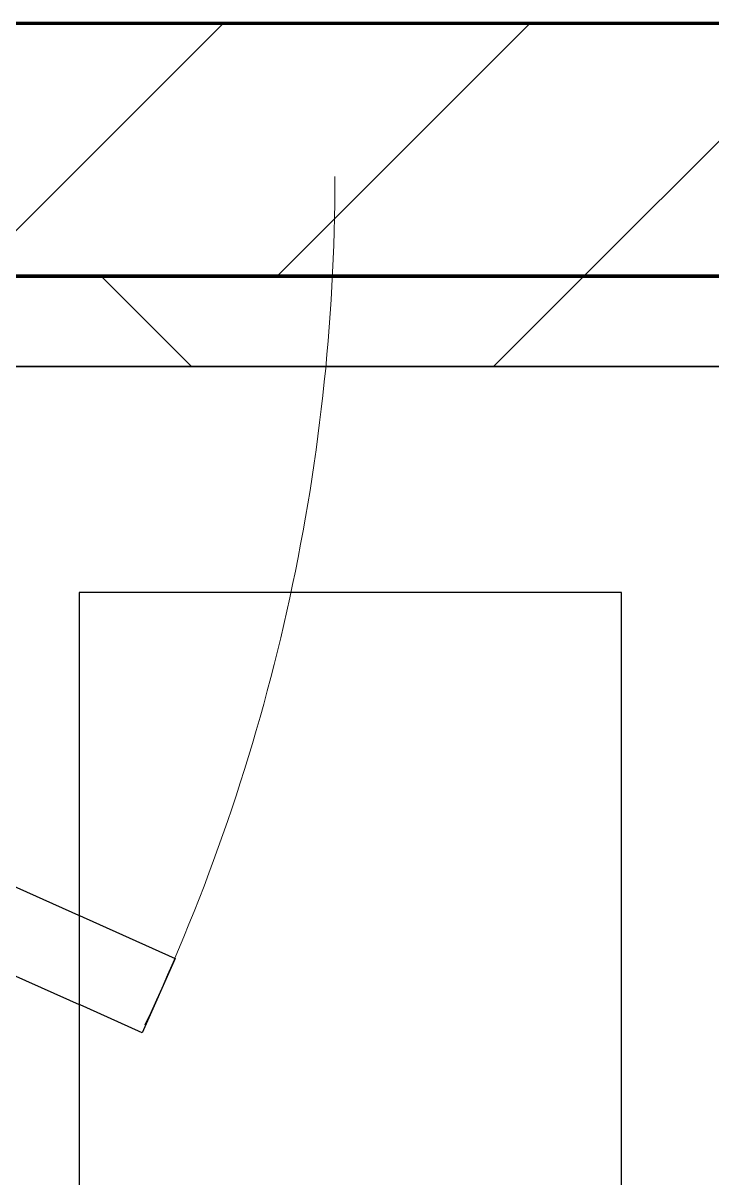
# Model space of a CAD drawing. Header units: millimetres. Extents: x -678720 to -601931, y -306 to 39239.
# Drawn here: x -646755 to -646374, y 8120 to 8759 of the extents above; entities that cross this region are included whole.
import ezdxf
from ezdxf.xclip import XClip

# ---------------------------------------------------------------- set-up
doc = ezdxf.new("R2010")
doc.units = ezdxf.units.MM
doc.header["$XCLIPFRAME"] = 0
doc.layers.add('000 - WIPEOUT', color=250, linetype='Continuous')
doc.layers.add('A11_ALU.SOLID SHEET', color=2, linetype='Continuous')
for name, color, linetype, lineweight in [('A-DOOR-E', 2, 'Continuous', 25), ('A-DOOR-OPNG', 2, 'Continuous', 9), ('A-GLAZ-CURT', 2, 'Continuous', 9), ('A-WALL', 5, 'Continuous', 35), ('A-WALL-FNSH', 2, 'Continuous', 35), ('A-WALL-PATT', 1, 'Continuous', 35)]:
    doc.layers.add(name, color=color, linetype=linetype, lineweight=lineweight)

# ---------------------------------------------------------------- blocks, each defined once
blk = doc.blocks.new('DPA_AC-SG-PI - A2_1200x2000 mm-12189809-4234-01 ENLARGED MULTI-PURPOSE LEVEL - REFLECTED CEILING PLAN - SHEET 5')
at = {"layer": 'A-DOOR-E'}
for p, q in [((-556.64, 29.95), (511.63, -447.34)), ((493.28, -488.42), (-575, -11.13)), ((511.63, -447.34), (493.28, -488.42))]:
    blk.add_line(p, q, dxfattribs=at)
at = {"layer": 'A-DOOR-OPNG'}
blk.add_arc((-500, -14.8), 1100, 334.74419, 0, dxfattribs=at)
blk = doc.blocks.new('PPLS-PP19_Custom Tile Pattern - Custom Tile Pattern-V45-4234-01 ENLARGED MULTI-PURPOSE LEVEL - REFLECTED CEILING PLAN - SHEET 5')
at = {"layer": 'A-GLAZ-CURT'}
for p, q in [((-300, 0), (300, 0)), ((300, 0), (-300, 0)), ((195.99, 0), (213.31, 0)), ((213.31, 0), (195.99, 0)), ((230.06, 0), (300, 0)), ((-300, -50), (300, -50)), ((300, -50), (-300, -50))]:
    blk.add_line(p, q, dxfattribs=at)
for points, knots in [([(-8.27, 0), (-4.43, 0), (12.03, 0), (42.82, 0), (88.72, 0), (120.63, 0), (138.28, 0), (138.53, 0)], [-446.347322, -446.347322, -446.347322, -446.347322, -429.606584, -390.253598, -346.313304, -291.370682, -290.5735, -290.5735, -290.5735, -290.5735]), ([(103.09, 0), (101.08, 0), (86.31, 0), (63.34, 0), (35.84, 0), (12, 0), (3.08, 0), (-1.67, 0), (-2.25, 0)], [-375.435014, -375.435014, -375.435014, -375.435014, -369.147452, -330.153101, -307.516438, -285.83788, -246.234814, -234.646884, -234.646884, -234.646884, -234.646884]), ([(114.39, 0), (114.2, 0), (112.08, 0), (105.42, 0), (92.38, 0), (85.59, 0), (74.4, 0), (62.26, 0), (51.85, 0), (43.81, 0), (29.53, 0), (20.67, 0), (18.85, 0), (18.16, 0)], [-8148.58938, -8148.58938, -8148.58938, -8148.58938, -8105.191388, -7723.759874, -7531.75727, -7135.649961, -6924.452779, -6738.82075, -6548.303034, -6314.283804, -6135.05769, -5972.647715, -5832.674503, -5832.674503, -5832.674503, -5832.674503]), ([(27.44, 0), (27.9, 0), (29.54, 0), (38.07, 0), (53.39, 0), (71.67, 0), (84.83, 0), (86.01, 0), (92.51, 0), (94.33, 0)], [-5037.309798, -5037.309798, -5037.309798, -5037.309798, -4887.603822, -4705.298446, -4353.683244, -3960.84581, -3759.045785, -3336.541051, -2783.776468, -2783.776468, -2783.776468, -2783.776468]), ([(136.44, 0), (121.66, 0), (86.93, 0), (51.16, 0), (31.18, 0)], [-106.750556, -106.750556, -106.750556, -106.750556, -59.610984, 0, 0, 0, 0]), ([(36.29, 0), (37.77, 0), (48.82, 0), (64.79, 0), (95.91, 0), (124.45, 0), (132.42, 0), (134.6, 0)], [-314.598523, -314.598523, -314.598523, -314.598523, -305.899624, -287.17622, -249.500363, -194.761443, -152.241002, -152.241002, -152.241002, -152.241002]), ([(168.37, 0), (167.68, 0), (162.47, 0), (147.02, 0), (109.77, 0), (77.82, 0), (61.79, 0), (57.72, 0)], [-543.375029, -543.375029, -543.375029, -543.375029, -530.793311, -458.593899, -401.860199, -357.622665, -344.702442, -344.702442, -344.702442, -344.702442]), ([(57.82, 0), (61.07, 0), (75.77, 0), (100.57, 0), (116.36, 0), (128.63, 0), (128.95, 0)], [-107.837717, -107.837717, -107.837717, -107.837717, -97.899267, -63.759246, -39.050993, -35.895543, -35.895543, -35.895543, -35.895543]), ([(94.4, 0), (94.4, 0), (94.64, 0), (99.11, 0), (108.97, 0), (120.79, 0), (139.94, 0), (163.31, 0), (185.23, 0), (193.62, 0), (194.69, 0), (194.79, 0)], [-2348.345796, -2348.345796, -2348.345796, -2348.345796, -2310.419338, -2233.599744, -2052.234781, -1843.028543, -1530.39897, -1095.004608, -529.74427, -295.064701, -265.121568, -265.121568, -265.121568, -265.121568]), ([(123.58, 0), (122.9, 0), (121.29, 0), (114.96, 0), (108.04, 0), (103.09, 0)], [-26.932494, -26.932494, -26.932494, -26.932494, -22.807238, -15.488593, 0, 0, 0, 0]), ([(123.57, 0), (122.61, 0), (118.16, 0), (114.23, 0), (111.98, 0), (105.66, 0), (105.23, 0), (105.23, 0)], [-9511.325833, -9511.325833, -9511.325833, -9511.325833, -9453.21225, -9220.200448, -9012.77275, -8966.157302, -8929.495943, -8929.495943, -8929.495943, -8929.495943]), ([(105.26, 0), (105.52, 0), (111.01, 0), (112.65, 0), (113.59, 0)], [-8920.561005, -8920.561005, -8920.561005, -8920.561005, -8814.835624, -8577.462505, -8577.462505, -8577.462505, -8577.462505]), ([(157.9, 0), (156.77, 0), (151.67, 0), (143.29, 0), (134.04, 0), (127.58, 0), (124.82, 0), (124.05, 0)], [-10292.955006, -10292.955006, -10292.955006, -10292.955006, -10098.273015, -9847.788484, -9677.714971, -9567.007022, -9520.983381, -9520.983381, -9520.983381, -9520.983381]), ([(129.02, 0), (129.02, 0), (126.3, 0), (124.73, 0), (124.11, 0)], [-35.386604, -35.386604, -35.386604, -35.386604, -31.430235, -27.957927, -27.957927, -27.957927, -27.957927]), ([(128.58, 0), (128.8, 0), (130.16, 0), (139.26, 0), (152.67, 0), (161.24, 0), (162.19, 0), (162.75, 0)], [-633.326174, -633.326174, -633.326174, -633.326174, -627.736123, -618.981161, -602.094757, -592.980799, -581.414464, -581.414464, -581.414464, -581.414464]), ([(137.1, 0), (136, 0), (133.64, 0), (129.87, 0), (129.11, 0)], [-670.405967, -670.405967, -670.405967, -670.405967, -651.020627, -640.742133, -640.742133, -640.742133, -640.742133]), ([(193.8, 0), (193.33, 0), (190.11, 0), (183.13, 0), (171, 0), (161.95, 0), (161.28, 0), (158.35, 0), (157.85, 0), (157.77, 0)], [-11665.349007, -11665.349007, -11665.349007, -11665.349007, -11565.880756, -11105.624034, -10839.086983, -10768.332124, -10666.779182, -10580.760289, -10550.278881, -10550.278881, -10550.278881, -10550.278881]), ([(300, 0), (286.53, 0), (254.22, 0), (207.11, 0), (177.41, 0), (159.34, 0), (158.33, 0), (158.3, 0)], [-285.253232, -285.253232, -285.253232, -285.253232, -244.693688, -187.987675, -143.776725, -129.632772, -123.352749, -123.352749, -123.352749, -123.352749]), ([(159.07, 0), (159.13, 0), (160.84, 0), (165.21, 0), (174.15, 0), (185.98, 0), (208.82, 0), (219.42, 0), (230.06, 0)], [-115.643202, -115.643202, -115.643202, -115.643202, -114.681583, -87.660824, -65.295536, -41.623857, -24.459831, 0, 0, 0, 0]), ([(162.75, 0), (165.4, 0), (170.91, 0), (172.61, 0), (172.61, 0)], [-111.264224, -111.264224, -111.264224, -111.264224, -56.742688, -19.085662, -19.085662, -19.085662, -19.085662]), ([(247.1, 0), (246.76, 0), (245.04, 0), (238.34, 0), (226.56, 0), (221.1, 0), (200.27, 0), (182.99, 0), (174.27, 0), (169.67, 0), (168.99, 0)], [-9649.085549, -9649.085549, -9649.085549, -9649.085549, -9581.591397, -9406.094246, -9221.510254, -9016.44624, -8717.832359, -8253.978395, -8152.463617, -8069.855175, -8069.855175, -8069.855175, -8069.855175]), ([(215.22, 0), (214.62, 0), (210.55, 0), (203.98, 0), (187.54, 0), (175.3, 0), (169.49, 0)], [-203.825446, -203.825446, -203.825446, -203.825446, -198.527383, -184.406837, -162.427601, -142.916156, -142.916156, -142.916156, -142.916156]), ([(171.51, 0), (176.48, 0), (193.23, 0), (201.73, 0), (208.81, 0), (213.9, 0), (241.96, 0), (266.73, 0), (281.71, 0), (291.71, 0), (296.52, 0), (297.86, 0), (298.09, 0)], [-7971.819559, -7971.819559, -7971.819559, -7971.819559, -7784.112253, -7606.717214, -7289.299508, -7042.621073, -6582.165592, -6068.460911, -5766.029927, -5566.724884, -5280.360606, -5199.253518, -5199.253518, -5199.253518, -5199.253518]), ([(172.07, 0), (177.66, 0), (187.87, 0), (201.08, 0), (207.47, 0), (213.96, 0), (215.11, 0)], [-255.364076, -255.364076, -255.364076, -255.364076, -237.955587, -223.92608, -215.862851, -208.75215, -208.75215, -208.75215, -208.75215]), ([(300, 0), (288.22, 0), (262, 0), (230.43, 0), (219.94, 0), (219.02, 0)], [-12528.858583, -12528.858583, -12528.858583, -12528.858583, -11905.454923, -11162.864862, -10856.732305, -10856.732305, -10856.732305, -10856.732305]), ([(219.9, 0), (220.86, 0), (227.84, 0), (242.06, 0), (246.54, 0), (246.96, 0)], [-10670.940496, -10670.940496, -10670.940496, -10670.940496, -10511.382485, -9925.173265, -9834.877357, -9834.877357, -9834.877357, -9834.877357]), ([(284.76, 0), (284.76, 0), (285.09, 0), (287.47, 0), (293.59, 0), (297.76, 0), (300, 0)], [-4110.630118, -4110.630118, -4110.630118, -4110.630118, -4053.389046, -3959.664717, -3862.421465, -3746.95702, -3746.95702, -3746.95702, -3746.95702]), ([(297.38, 0), (295.84, 0), (291.62, 0), (285.38, 0), (284.87, 0)], [-4803.172655, -4803.172655, -4803.172655, -4803.172655, -4358.271401, -4143.037883, -4143.037883, -4143.037883, -4143.037883])]:
    blk.add_open_spline(points, degree=3, knots=knots, dxfattribs=at)
for points in [[(168.74, 0), (168.74, 0), (169.81, 0), (171.51, 0)], [(195.11, 0), (194.91, 0), (194.44, 0), (193.8, 0)]]:
    blk.add_open_spline(points, degree=3, dxfattribs=at)
blk = doc.blocks.new('PPLS-PP19_Custom Tile Pattern - Custom Tile Pattern-V46-4234-01 ENLARGED MULTI-PURPOSE LEVEL - REFLECTED CEILING PLAN - SHEET 5')
at = {"layer": 'A-GLAZ-CURT'}
for p, q in [((-300, 0), (300, 0)), ((300, 0), (-300, 0)), ((-293.07, 0), (-275.75, 0)), ((-275.75, 0), (-293.07, 0)), ((-222.32, 0), (-213.66, 0)), ((-213.66, 0), (-222.32, 0)), ((-212.69, 0), (-205, 0)), ((-205, 0), (-212.69, 0)), ((-300, -50), (300, -50)), ((300, -50), (-300, -50))]:
    blk.add_line(p, q, dxfattribs=at)
at = {"layer": 'A-GLAZ-CURT', "flags": 128}
for points in [[(-300, 0), (-291.56, 0), (-283.3, 0), (-275.2, 0), (-267.26, 0), (-259.45, 0), (-251.77, 0), (-244.2, 0), (-236.74, 0), (-229.36, 0), (-222.06, 0), (-214.83, 0), (-207.71, 0), (-200.76, 0), (-194.02, 0), (-187.54, 0), (-181.38, 0), (-175.58, 0), (-170.25, 0), (-165.64, 0), (-162.01, 0), (-159.53, 0), (-157.46, 0), (-154.52, 0), (-149.42, 0), (-141.84, 0), (-132.81, 0), (-126.08, 0)], [(-125.17, 0), (-128.55, 0), (-134.16, 0), (-140.03, 0), (-145.5, 0), (-150.63, 0), (-155.53, 0), (-160.27, 0), (-164.95, 0), (-169.65, 0), (-174.47, 0), (-179.49, 0), (-184.81, 0), (-190.44, 0), (-196.37, 0), (-202.58, 0), (-209.04, 0), (-215.73, 0), (-222.63, 0), (-229.72, 0), (-236.97, 0), (-244.39, 0), (-251.96, 0), (-259.67, 0), (-267.51, 0), (-275.48, 0), (-283.55, 0), (-291.73, 0), (-300, 0)]]:
    blk.add_lwpolyline(points, dxfattribs=at)
at = {"layer": 'A-GLAZ-CURT'}
for points, knots in [([(-300, 0), (-284.65, 0), (-236.57, 0), (-174.61, 0), (-129.95, 0), (-110.8, 0), (-99.5, 0), (-91.46, 0)], [-5323.127839, -5323.127839, -5323.127839, -5323.127839, -4502.809032, -2700.551212, -1002.059161, -460.363443, 0, 0, 0, 0]), ([(-212.7, 0), (-213.19, 0), (-234.62, 0), (-262.56, 0), (-294.48, 0), (-300, 0)], [-15164.980357, -15164.980357, -15164.980357, -15164.980357, -15131.813646, -13729.592194, -13439.944408, -13439.944408, -13439.944408, -13439.944408]), ([(-146.79, 0), (-147.98, 0), (-149.3, 0), (-158.72, 0), (-174.02, 0), (-185.59, 0), (-209.77, 0), (-232.01, 0), (-255.22, 0), (-262.59, 0), (-264.9, 0), (-265.4, 0)], [-2789.261461, -2789.261461, -2789.261461, -2789.261461, -2477.344047, -2237.412286, -2029.680487, -1755.085331, -1400.429864, -858.079193, -543.655514, -208.940337, 0, 0, 0, 0]), ([(-258.6, 0), (-257.91, 0), (-254.26, 0), (-241.25, 0), (-226.11, 0), (-216.2, 0), (-212.94, 0)], [-5722.54675, -5722.54675, -5722.54675, -5722.54675, -5657.471696, -5413.335975, -5017.494783, -4839.200608, -4839.200608, -4839.200608, -4839.200608]), ([(-213.59, 0), (-216.64, 0), (-222.26, 0), (-231.26, 0), (-233.46, 0), (-234, 0)], [-1138.186603, -1138.186603, -1138.186603, -1138.186603, -978.033455, -846.069444, -682.911962, -682.911962, -682.911962, -682.911962]), ([(-233.49, 0), (-233.44, 0), (-232.38, 0), (-230.74, 0), (-225.3, 0), (-223.63, 0)], [-455.274641, -455.274641, -455.274641, -455.274641, -440.605512, -119.536984, 0, 0, 0, 0]), ([(-212.71, 0), (-211.3, 0), (-202.24, 0), (-188.58, 0), (-169.02, 0), (-156.18, 0), (-148.51, 0), (-146.78, 0)], [-5240.487649, -5240.487649, -5240.487649, -5240.487649, -5161.076232, -4739.070012, -4465.409639, -4149.119819, -4055.586853, -4055.586853, -4055.586853, -4055.586853]), ([(-133.82, 0), (-135.51, 0), (-137.8, 0), (-149.31, 0), (-162.01, 0), (-177.91, 0), (-196.12, 0), (-207.58, 0), (-212.7, 0)], [-2731.647847, -2731.647847, -2731.647847, -2731.647847, -2418.507304, -2308.929706, -2113.765672, -1763.376603, -1422.553702, -1153.715962, -1153.715962, -1153.715962, -1153.715962]), ([(-212.58, 0), (-209.53, 0), (-200.2, 0), (-185.8, 0), (-171.77, 0), (-158.7, 0), (-157.22, 0)], [-4832.723979, -4832.723979, -4832.723979, -4832.723979, -4666.091899, -4349.945572, -4000.813434, -3840.635403, -3840.635403, -3840.635403, -3840.635403]), ([(-80.85, 0), (-81.51, 0), (-95.58, 0), (-133.57, 0), (-182.85, 0), (-211.88, 0)], [-19024.957264, -19024.957264, -19024.957264, -19024.957264, -18935.241197, -17136.203329, -15183.337975, -15183.337975, -15183.337975, -15183.337975]), ([(-152.35, 0), (-151.03, 0), (-149.21, 0), (-147.14, 0), (-146.8, 0)], [-3494.978217, -3494.978217, -3494.978217, -3494.978217, -3371.022232, -3348.141972, -3348.141972, -3348.141972, -3348.141972]), ([(-147.08, 0), (-147.38, 0), (-149.01, 0), (-150.03, 0), (-150.57, 0)], [-5319.88299, -5319.88299, -5319.88299, -5319.88299, -5298.784692, -5196.16478, -5196.16478, -5196.16478, -5196.16478]), ([(-150.34, 0), (-150.07, 0), (-149.01, 0), (-147.81, 0), (-146.81, 0)], [-4948.728362, -4948.728362, -4948.728362, -4948.728362, -4883.323924, -4715.623204, -4715.623204, -4715.623204, -4715.623204]), ([(-26.75, 0), (-27.82, 0), (-36.18, 0), (-53.55, 0), (-78.2, 0), (-110.94, 0), (-130.52, 0), (-147.74, 0), (-149.07, 0)], [-8718.362214, -8718.362214, -8718.362214, -8718.362214, -8532.293389, -8073.216054, -7508.296369, -7004.680444, -6449.282163, -6277.220794, -6277.220794, -6277.220794, -6277.220794]), ([(-148.23, 0), (-146.94, 0), (-140.15, 0), (-137.28, 0), (-133.93, 0), (-128.78, 0), (-126.5, 0)], [-6162.058746, -6162.058746, -6162.058746, -6162.058746, -6017.569127, -5560.701257, -5364.112219, -5231.017328, -5231.017328, -5231.017328, -5231.017328]), ([(-86.16, 0), (-91.37, 0), (-104.13, 0), (-122.65, 0), (-138.87, 0), (-145.83, 0), (-146.85, 0)], [-1681.3698, -1681.3698, -1681.3698, -1681.3698, -1374.161226, -945.742622, -741.901385, -498.065377, -498.065377, -498.065377, -498.065377]), ([(-118.78, 0), (-121.86, 0), (-126.28, 0), (-136.51, 0), (-144.2, 0), (-146.83, 0)], [-5938.474035, -5938.474035, -5938.474035, -5938.474035, -5700.061948, -5508.838257, -5325.753377, -5325.753377, -5325.753377, -5325.753377]), ([(-137.88, 0), (-140.56, 0), (-144.54, 0), (-146.29, 0), (-146.79, 0)], [-3187.727384, -3187.727384, -3187.727384, -3187.727384, -2919.378265, -2790.060411, -2790.060411, -2790.060411, -2790.060411]), ([(-146.69, 0), (-146.59, 0), (-145.49, 0), (-135.69, 0), (-128.29, 0), (-125.15, 0)], [-420.34245, -420.34245, -420.34245, -420.34245, -406.956646, -290.263673, 0, 0, 0, 0]), ([(-146.54, 0), (-144.94, 0), (-140.04, 0), (-127.26, 0), (-107.3, 0), (-90.42, 0), (-75.26, 0), (-68.41, 0), (-65.12, 0), (-63.63, 0)], [-4701.291944, -4701.291944, -4701.291944, -4701.291944, -4440.880425, -4054.690705, -3793.097032, -3402.597032, -3144.956779, -3050.982048, -2969.237017, -2969.237017, -2969.237017, -2969.237017]), ([(-146.3, 0), (-142.49, 0), (-135.37, 0), (-127.33, 0), (-124.19, 0), (-123.43, 0), (-123.28, 0)], [-4046.8857, -4046.8857, -4046.8857, -4046.8857, -3839.893365, -3647.167523, -3488.92562, -3439.852845, -3439.852845, -3439.852845, -3439.852845]), ([(-127.41, 0), (-131.63, 0), (-133.16, 0), (-134.09, 0), (-134.15, 0)], [-8540.990293, -8540.990293, -8540.990293, -8540.990293, -8266.114998, -8246.473386, -8246.473386, -8246.473386, -8246.473386]), ([(-134.15, 0), (-133.32, 0), (-130.31, 0), (-117.33, 0), (-95.13, 0), (-84.37, 0), (-80.84, 0)], [-7657.439573, -7657.439573, -7657.439573, -7657.439573, -7293.749979, -6839.55839, -6236.997189, -5906.425815, -5906.425815, -5906.425815, -5906.425815]), ([(-120.13, 0), (-120.14, 0), (-120.24, 0), (-121.3, 0), (-129.25, 0), (-133.82, 0)], [-2933.992132, -2933.992132, -2933.992132, -2933.992132, -2920.575025, -2840.280255, -2731.647847, -2731.647847, -2731.647847, -2731.647847])]:
    blk.add_open_spline(points, degree=3, knots=knots, dxfattribs=at)
for points in [[(-223.63, 0), (-220.79, 0), (-217.38, 0), (-213.8, 0)], [(-146.49, 0), (-144.76, 0), (-142.55, 0), (-138.62, 0)]]:
    blk.add_open_spline(points, degree=3, dxfattribs=at)
blk = doc.blocks.new('*U321')
at = {"layer": 'A-GLAZ-CURT', "rotation": 180}
for name, p in [('PPLS-PP19_Custom Tile Pattern - Custom Tile Pattern-V46-4234-01 ENLARGED MULTI-PURPOSE LEVEL - REFLECTED CEILING PLAN - SHEET 5', (-13865, -710)), ('PPLS-PP19_Custom Tile Pattern - Custom Tile Pattern-V45-4234-01 ENLARGED MULTI-PURPOSE LEVEL - REFLECTED CEILING PLAN - SHEET 5', (-13265, -710))]:
    blk.add_blockref(name, p, dxfattribs=at)
blk = doc.blocks.new('*U605')
at = {"color": 3}
blk.add_wipeout([(-275, -35650), (275, -35650), (275, -35950), (-275, -35950)], dxfattribs=at).dxf.layer = '000 - WIPEOUT'
at = {"layer": 'A11_ALU.SOLID SHEET', "color": 0, "linetype": 'ByBlock'}
blk.add_lwpolyline([(-275, -35950), (275, -35950), (275, -35650), (-275, -35650)], close=True, dxfattribs=at)
blk = doc.blocks.new('*U743')
blk.add_lwpolyline([(21173.36, -580), (28210, -580), (28210, -6849.96), (45954.15, -6849.96), (45954.15, 600), (82995.06, 600), (83086.47, 650), (90052, 650), (90392, 990), (103159.16, 990), (103159.16, 4990), (21173.36, 4990), (21173.36, 3485.45), (21203.36, 3485.45), (21203.36, 925.54), (21173.36, 925.54), (21173.36, -580)])
at = {"layer": 'A11_ALU.SOLID SHEET', "color": 0, "linetype": 'ByBlock', "rotation": 90}
blk.add_blockref('*U605', (62308.5, 4590), dxfattribs=at)

msp = doc.modelspace()

# ---------------------------------------------------------------- block references
at = {"layer": 'A11_ALU.SOLID SHEET'}
ref = msp.add_blockref('*U743', (-744682.37, 3579.02), dxfattribs=at)
XClip(ref).set_block_clipping_path([(69798.6834257276, -3885.5002684942), (120965.0023936313, 33679.9972602262)])

# ---------------------------------------------------------------- next in the draw order: hatches: boundary and pattern name
at = {"layer": 'A-WALL-PATT', "lineweight": 9}
h = msp.add_hatch(dxfattribs=at)
h.set_pattern_fill('FP_2', color=256, style=0, pattern_type=2)
h.set_pattern_definition([(45, (0, 0), (-84.852814, 84.852814), [])])
h.paths.add_polyline_path([(-645614.94, 8619.02), (-644025.62, 8619.02), (-644076.02, 8641.53), (-644079.79, 8639.36), (-644084.96, 8639.36), (-644091.03, 8644.02), (-644092.03, 8648.69), (-644157.37, 8677.88), (-644139.02, 8718.97), (-643915.31, 8619.02), (-632557.37, 8619.02), (-632557.37, 8759.02), (-674883.69, 8759.02), (-674883.69, 8619.02), (-672825.62, 8619.02), (-672876.02, 8641.53), (-672879.79, 8639.36), (-672884.96, 8639.36), (-672891.03, 8644.02), (-672892.03, 8648.69), (-672957.37, 8677.88), (-672939.02, 8718.97), (-672715.31, 8619.02), (-669225.62, 8619.02), (-669276.02, 8641.53), (-669279.79, 8639.36), (-669284.96, 8639.36), (-669291.03, 8644.02), (-669292.03, 8648.69), (-669357.37, 8677.88), (-669339.02, 8718.97), (-669115.31, 8619.02), (-665625.62, 8619.02), (-665676.02, 8641.53), (-665679.79, 8639.36), (-665684.96, 8639.36), (-665691.03, 8644.02), (-665692.03, 8648.69), (-665757.37, 8677.88), (-665739.02, 8718.97), (-665515.31, 8619.02), (-662025.62, 8619.02), (-662076.02, 8641.53), (-662079.79, 8639.36), (-662084.96, 8639.36), (-662091.03, 8644.02), (-662092.03, 8648.69), (-662157.37, 8677.88), (-662139.02, 8718.97), (-661915.31, 8619.02), (-658425.62, 8619.02), (-658476.02, 8641.53), (-658479.79, 8639.36), (-658484.96, 8639.36), (-658491.03, 8644.02), (-658492.03, 8648.69), (-658557.37, 8677.88), (-658539.02, 8718.97), (-658315.31, 8619.02), (-654825.62, 8619.02), (-654876.02, 8641.53), (-654879.79, 8639.36), (-654884.96, 8639.36), (-654891.03, 8644.02), (-654892.03, 8648.69), (-654957.37, 8677.88), (-654939.02, 8718.97), (-654715.31, 8619.02), (-651225.62, 8619.02), (-651276.02, 8641.53), (-651279.79, 8639.36), (-651284.96, 8639.36), (-651291.03, 8644.02), (-651292.03, 8648.69), (-651357.37, 8677.88), (-651339.02, 8718.97), (-651115.31, 8619.02), (-647625.62, 8619.02), (-647676.02, 8641.53), (-647679.79, 8639.36), (-647684.96, 8639.36), (-647691.03, 8644.02), (-647692.03, 8648.69), (-647757.37, 8677.88), (-647739.02, 8718.97), (-647515.31, 8619.02), (-645746.78, 8619.02)])
h = msp.add_hatch(dxfattribs=at)
h.set_pattern_fill('FP_3', color=256, style=0, pattern_type=2)
h.set_pattern_definition([(45, (0, 0), (-212.13203, 212.13203), []), (135, (0, 0), (-212.13203, -212.13203), [])])
h.paths.add_polyline_path([(-637582.37, 8569.02), (-637582.37, 8619.02), (-643915.31, 8619.02), (-643803.39, 8569.02), (-641132.34, 8569.02)])
h.paths.add_polyline_path([(-659985.63, 8569.02), (-658313.71, 8569.02), (-658425.62, 8619.02), (-661915.31, 8619.02), (-661803.39, 8569.02), (-660051.55, 8569.02)])
h.paths.add_polyline_path([(-653657.25, 8569.02), (-651113.71, 8569.02), (-651225.62, 8619.02), (-654715.31, 8619.02), (-654603.39, 8569.02), (-653782.37, 8569.02)])
h.paths.add_polyline_path([(-643913.71, 8569.02), (-644025.62, 8619.02), (-647515.31, 8619.02), (-647403.39, 8569.02), (-643966.93, 8569.02)])
h.paths.add_polyline_path([(-658203.39, 8569.02), (-654713.71, 8569.02), (-654825.62, 8619.02), (-658315.31, 8619.02), (-658205.78, 8570.08)])
h.paths.add_polyline_path([(-662292.85, 8569.02), (-661913.71, 8569.02), (-662025.62, 8619.02), (-665515.31, 8619.02), (-665403.39, 8569.02), (-662358.77, 8569.02)])
h.paths.add_polyline_path([(-647513.71, 8569.02), (-647625.62, 8619.02), (-651115.31, 8619.02), (-651003.39, 8569.02), (-647526.64, 8569.02)])
h.paths.add_polyline_path([(-666973.22, 8569.02), (-665513.71, 8569.02), (-665625.62, 8619.02), (-669115.31, 8619.02), (-669003.39, 8569.02), (-667105.06, 8569.02)])
h.paths.add_polyline_path([(-670928.45, 8569.02), (-669113.71, 8569.02), (-669225.62, 8619.02), (-672715.31, 8619.02), (-672603.39, 8569.02), (-670994.37, 8569.02)])
h.paths.add_polyline_path([(-672906.07, 8569.02), (-672713.71, 8569.02), (-672825.62, 8619.02), (-674883.69, 8619.02), (-674883.69, 8569.02), (-672957.37, 8569.02)])

# ---------------------------------------------------------------- next in the draw order: linework, layer by layer
at = {"layer": 'A-WALL', "color": 7, "lineweight": 70}
for p, q in [((-647782.37, 8759.02), (-646582.37, 8759.02)), ((-646582.37, 8759.02), (-644182.37, 8759.02)), ((-646582.37, 8619.02), (-647515.31, 8619.02)), ((-647515.31, 8619.02), (-646582.37, 8619.02)), ((-644182.37, 8619.02), (-646582.37, 8619.02)), ((-646582.37, 8619.02), (-644182.37, 8619.02))]:
    msp.add_line(p, q, dxfattribs=at)
at = {"layer": 'A-WALL-FNSH', "color": 250}
for p, q in [((-646582.37, 8569.02), (-647403.39, 8569.02)), ((-644182.37, 8569.02), (-646582.37, 8569.02))]:
    msp.add_line(p, q, dxfattribs=at)

# ---------------------------------------------------------------- next in the draw order: block references
msp.add_blockref('*U321', (-633017.37, 9279.02))
at = {"layer": 'A-DOOR-E'}
msp.add_blockref('DPA_AC-SG-PI - A2_1200x2000 mm-12189809-4234-01 ENLARGED MULTI-PURPOSE LEVEL - REFLECTED CEILING PLAN - SHEET 5', (-647182.37, 8689.02), dxfattribs=at)

doc.saveas('drawing.dxf')
